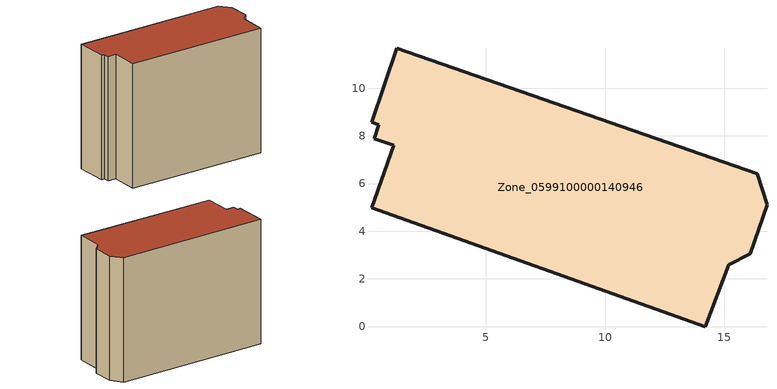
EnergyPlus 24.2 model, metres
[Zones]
Zone_0599100000140946
 floor ground (C_G): 1.27,11.67 16.38,6.41 16.79,5.11 16.08,3.06 15.18,2.6 14.21,0 0.2,4.98 1.13,7.61 0.32,7.89 0.51,8.47 0.2,8.58 z0
 wall outside (C_F): 1.13,7.61 0.2,4.98 14.21,0 15.18,2.6 16.08,3.06 16.79,5.11 16.38,6.41 1.27,11.67 0.2,8.58 0.51,8.47 0.32,7.89 1.13,7.61 z0:12.74
 roof outside (C_R): 0.32,7.89 1.13,7.61 0.2,4.98 14.21,0 15.18,2.6 16.08,3.06 16.79,5.11 16.38,6.41 1.27,11.67 0.2,8.58 0.51,8.47 z12.74
[BUILDING]
Pand.0599100000140946: North Axis=0; Terrain=City; Loads Convergence Tolerance Value=0.04; Temperature Convergence Tolerance Value=0.4; Solar Distribution=FullExterior; Maximum Number of Warmup Days=25; Minimum Number of Warmup Days=1
[Site:Location]
Rotterdam.The.Hague.AP_ZH_NLD Design_Conditions: Latitude=51.96; Longitude=4.45; Time Zone=1; Elevation=-4.5
[SITE:GROUNDTEMPERATURE:BUILDINGSURFACE]
18, 18, 18, 18, 18, 18, 18, 18, 18, 18, 18, 18
[MATERIAL] Thermal Absorptance=0.9; Solar Absorptance=0.7; Visible Absorptance=0.7
Name | Roughness | Thickness | Conductivity | Density | Specific Heat
G.TI.1946 | MediumSmooth | 0.15 | 1 | 540 | 1210
F.TI.1946 | Rough | 0.3 | 0.857143 | 1920 | 840
R.TI.1946 | MediumRough | 0.2 | 0.1 | 1500 | 1000
[CONSTRUCTION]
C_G: G.TI.1946
C_F: F.TI.1946
C_R: R.TI.1946
[ZONE]
Zone_0599100000140946: Type=1; Multiplier=1; Ceiling Height=Autocalculate; Volume=Autocalculate; Floor Area=autocalculate; Part of Total Floor Area=Yes
[ZONEINFILTRATION:DESIGNFLOWRATE]
Infil_Zone_0599100000140946: Zone or ZoneList or Space or SpaceList=Zone_0599100000140946; Schedule=AlwaysOn; Design Flow Rate Calculation Method=Flow/Area; Flow Rate per Floor Area=0.003; Constant Term Coefficient=1; Temperature Term Coefficient=0; Velocity Term Coefficient=0; Velocity Squared Term Coefficient=0
[HVACTEMPLATE:ZONE:IDEALLOADSAIRSYSTEM]
Zone_0599100000140946: Maximum Heating Supply Air Temperature=50; Minimum Cooling Supply Air Temperature=13; Maximum Heating Supply Air Humidity Ratio=0.0156; Minimum Cooling Supply Air Humidity Ratio=0.0077; Heating Limit=NoLimit; Cooling Limit=NoLimit; Dehumidification Control Type=ConstantSensibleHeatRatio; Cooling Sensible Heat Ratio=0.7; Dehumidification Setpoint=60; Humidification Control Type=None; Humidification Setpoint=30; Outdoor Air Method=None; Outdoor Air Flow Rate per Person=0.00944; Outdoor Air Flow Rate per Zone Floor Area=0; Outdoor Air Flow Rate per Zone=0; Demand Controlled Ventilation Type=None; Outdoor Air Economizer Type=NoEconomizer; Heat Recovery Type=None; Sensible Heat Recovery Effectiveness=0.7; Latent Heat Recovery Effectiveness=0.65
[ZONECONTROL:THERMOSTAT]
ThermostatControl_Zone_0599100000140946: Zone or ZoneList=Zone_0599100000140946; Control Type Schedule=DualSetpointControlType; Control 1=Thermostat_Zone_0599100000140946; Temperature Difference Between Cutout And Setpoint=0
[THERMOSTATSETPOINT:DUALSETPOINT]
Thermostat_Zone_0599100000140946: Heating Setpoint Temperature Schedule=HeatingSetpoint_Zone_0599100000140946; Cooling Setpoint Temperature Schedule=CoolingSetpoint_Zone_0599100000140946
[SCHEDULE:COMPACT]
HeatingSetpoint_Zone_0599100000140946: Through: 12/31, For: AllDays, Until: 24:00, 21
CoolingSetpoint_Zone_0599100000140946: Through: 12/31, For: AllDays, Until: 24:00, 24
DualSetpointControlType: Through: 12/31, For: AllDays, Until: 24:00, 4
AlwaysOn: Through: 12/31, For: AllDays, Until: 24:00, 1
